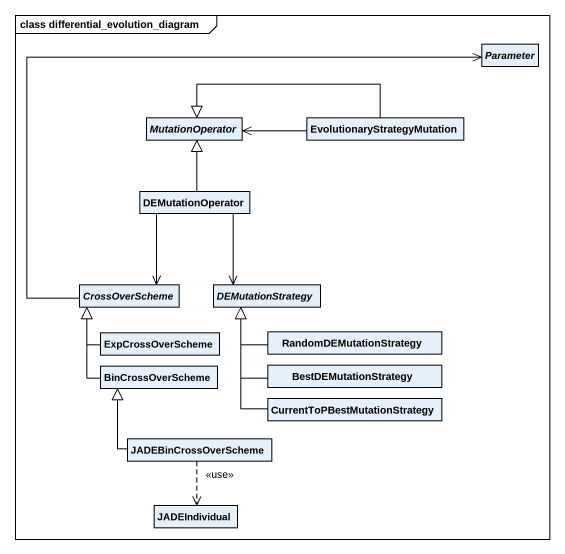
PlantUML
@startuml
mainframe class differential_evolution_diagram
hide circle
hide empty members
abstract class Parameter
abstract class MutationOperator
class EvolutionaryStrategyMutation
class DEMutationOperator
abstract class CrossOverScheme
abstract class DEMutationStrategy
class ExpCrossOverScheme
class RandomDEMutationStrategy
class BinCrossOverScheme
class BestDEMutationStrategy
class "CurrentToPBestMutationStrategy" as CurrentToPBestMutationStrate
class JADEBinCrossOverScheme
class JADEIndividual
Parameter <-- CrossOverScheme
MutationOperator <-right- EvolutionaryStrategyMutation
EvolutionaryStrategyMutation -left-|> MutationOperator
DEMutationOperator -up-|> MutationOperator
CrossOverScheme <-up- DEMutationOperator
DEMutationStrategy <-up- DEMutationOperator
ExpCrossOverScheme -up-|> CrossOverScheme
RandomDEMutationStrategy -left-|> DEMutationStrategy
BinCrossOverScheme -up-|> CrossOverScheme
BestDEMutationStrategy -up-|> DEMutationStrategy
CurrentToPBestMutationStrate -up-|> DEMutationStrategy
JADEBinCrossOverScheme -up-|> BinCrossOverScheme
JADEBinCrossOverScheme ..> JADEIndividual : <<use>>
@enduml
